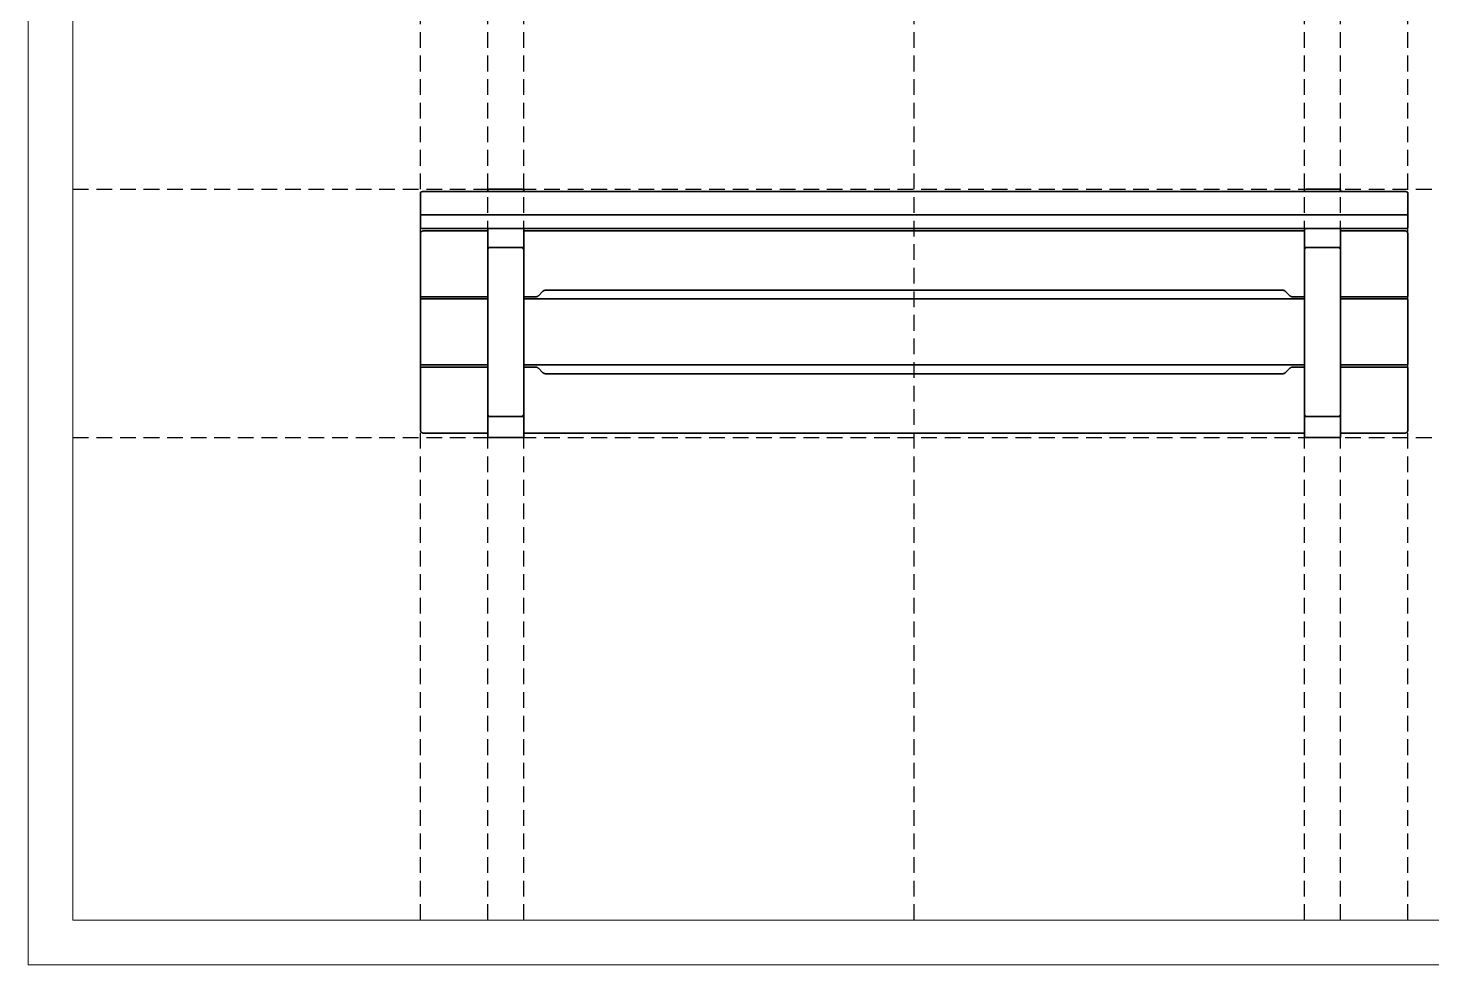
# Model space of a CAD drawing. Header units: millimetres. Extents: x 462 to 6402, y 441 to 4641.
# Drawn here: x 462 to 3590, y 441 to 2528 of the extents above; entities that cross this region are included whole.
import ezdxf

# ---------------------------------------------------------------- set-up
doc = ezdxf.new("R2010")
doc.units = ezdxf.units.MM
doc.linetypes.add('KRESKOWA', pattern=[0.75, 0.5, -0.25])
doc.layers.get('0').update_dxf_attribs({"lineweight": 35})
doc.layers.add('pomocnicza', color=7, linetype='KRESKOWA')
doc.layers.add('tabelka', color=7, linetype='Continuous')

msp = doc.modelspace()

# ---------------------------------------------------------------- linework, layer by layer
for p, q in [((1336.2, 2160.8), (1336.3, 2161.1)), ((1336.2, 2160.5), (1336.2, 2160.8)), ((1336.2, 2147.2), (1336.2, 2160.5)), ((1336.5, 2161.5), (1336.3, 2161.3)), ((1336.3, 2161.3), (1336.3, 2161.1)), ((1336.6, 2161.8), (1336.5, 2161.5)), ((1336.7, 2161.9), (1336.6, 2161.8)), ((1336.9, 2162.1), (1336.7, 2161.9)), ((1337.1, 2162.3), (1336.9, 2162.1)), ((1337.3, 2162.4), (1337.1, 2162.3)), ((1337.3, 2162.4), (1337.5, 2162.6)), ((1337.7, 2162.7), (1337.5, 2162.6)), ((1338, 2162.8), (1337.7, 2162.7)), ((1338, 2162.8), (1338.2, 2162.9)), ((1338.5, 2162.9), (1338.2, 2162.9)), ((1338.8, 2163), (1338.5, 2162.9)), ((1339.1, 2163.1), (1338.8, 2163)), ((1339.5, 2163.2), (1339.1, 2163.1)), ((1339.9, 2163.2), (1339.5, 2163.2)), ((1340, 2163.2), (1339.9, 2163.2)), ((1340.5, 2163.3), (1340, 2163.2)), ((1340.9, 2163.3), (1340.5, 2163.3)), ((1341.3, 2163.3), (1340.9, 2163.3)), ((1486.2, 2163.3), (1342.2, 2163.3)), ((1486.3, 2167.8), (1486.2, 2167.7)), ((1486.2, 2167.7), (1486.2, 2167.5)), ((1486.2, 2167.5), (1486.2, 2163.3)), ((1566.2, 2163.3), (1486.2, 2163.3)), ((1486.5, 2167.9), (1486.3, 2167.8)), ((1486.7, 2168), (1486.5, 2167.9)), ((1487, 2168.1), (1486.7, 2168)), ((1487.3, 2168.2), (1487, 2168.1)), ((1487.7, 2168.3), (1487.3, 2168.2)), ((1488.2, 2168.4), (1487.7, 2168.3)), ((1488.7, 2168.5), (1488.2, 2168.4)), ((1489.2, 2168.6), (1488.7, 2168.5)), ((1489.8, 2168.6), (1489.2, 2168.6)), ((1490.3, 2168.7), (1489.8, 2168.6)), ((1491, 2168.7), (1490.3, 2168.7)), ((1491.6, 2168.7), (1491, 2168.7)), ((1492.2, 2168.7), (1491.6, 2168.7)), ((1492.2, 2168.7), (1560.2, 2168.7)), ((1560.8, 2168.7), (1560.2, 2168.7)), ((1561.5, 2168.7), (1560.8, 2168.7)), ((1562.1, 2168.7), (1561.5, 2168.7)), ((1562.6, 2168.6), (1562.1, 2168.7)), ((1563.2, 2168.6), (1562.6, 2168.6)), ((1563.7, 2168.5), (1563.2, 2168.6)), ((1564.2, 2168.4), (1563.7, 2168.5)), ((1564.7, 2168.3), (1564.2, 2168.4)), ((1565.1, 2168.2), (1564.7, 2168.3)), ((1565.4, 2168.1), (1565.1, 2168.2)), ((1565.7, 2168), (1565.4, 2168.1)), ((1565.9, 2167.9), (1565.7, 2168)), ((1566.1, 2167.8), (1565.9, 2167.9)), ((1566.2, 2167.7), (1566.1, 2167.8)), ((1566.2, 2167.5), (1566.2, 2167.7)), ((1566.2, 2163.3), (1566.2, 2167.5)), ((3306.2, 2163.3), (1566.2, 2163.3)), ((3306.2, 2167.7), (3306.3, 2167.8)), ((3306.2, 2167.5), (3306.2, 2167.7)), ((3306.2, 2163.3), (3306.2, 2167.5)), ((3386.2, 2163.3), (3306.2, 2163.3)), ((3306.3, 2167.8), (3306.5, 2167.9)), ((3306.5, 2167.9), (3306.7, 2168)), ((3306.7, 2168), (3307, 2168.1)), ((3307, 2168.1), (3307.3, 2168.2)), ((3307.3, 2168.2), (3307.7, 2168.3)), ((3307.7, 2168.3), (3308.2, 2168.4)), ((3308.2, 2168.4), (3308.7, 2168.5)), ((3308.7, 2168.5), (3309.2, 2168.6)), ((3309.2, 2168.6), (3309.8, 2168.6)), ((3309.8, 2168.6), (3310.3, 2168.7)), ((3310.3, 2168.7), (3311, 2168.7)), ((3311, 2168.7), (3311.6, 2168.7)), ((3311.6, 2168.7), (3312.2, 2168.7)), ((3380.2, 2168.7), (3312.2, 2168.7)), ((3380.2, 2168.7), (3380.8, 2168.7)), ((3380.8, 2168.7), (3381.5, 2168.7)), ((3381.5, 2168.7), (3382.1, 2168.7)), ((3382.1, 2168.7), (3382.6, 2168.6)), ((3382.6, 2168.6), (3383.2, 2168.6)), ((3383.2, 2168.6), (3383.7, 2168.5)), ((3383.7, 2168.5), (3384.2, 2168.4)), ((3384.2, 2168.4), (3384.7, 2168.3)), ((3384.7, 2168.3), (3385.1, 2168.2)), ((3385.1, 2168.2), (3385.4, 2168.1)), ((3385.4, 2168.1), (3385.7, 2168)), ((3385.7, 2168), (3385.9, 2167.9)), ((3385.9, 2167.9), (3386.1, 2167.8)), ((3386.1, 2167.8), (3386.2, 2167.7)), ((3386.2, 2167.7), (3386.2, 2167.5)), ((3386.2, 2167.5), (3386.2, 2163.3)), ((3530.2, 2163.3), (3386.2, 2163.3)), ((3530.7, 2163.3), (3530.2, 2163.3)), ((3531.1, 2163.3), (3530.7, 2163.3)), ((3531.5, 2163.3), (3531.1, 2163.3)), ((3532, 2163.3), (3531.5, 2163.3)), ((3532.4, 2163.2), (3532, 2163.3)), ((3532.4, 2163.2), (3532.5, 2163.2)), ((3532.9, 2163.2), (3532.5, 2163.2)), ((3533.3, 2163.1), (3532.9, 2163.2)), ((3533.6, 2163), (3533.3, 2163.1)), ((3533.9, 2162.9), (3533.6, 2163)), ((3534.2, 2162.9), (3533.9, 2162.9)), ((3534.5, 2162.8), (3534.2, 2162.9)), ((3534.7, 2162.7), (3534.5, 2162.8)), ((3534.9, 2162.6), (3534.7, 2162.7)), ((3534.9, 2162.6), (3535.1, 2162.4)), ((3535.3, 2162.3), (3535.1, 2162.4)), ((3535.5, 2162.1), (3535.3, 2162.3)), ((3535.7, 2161.9), (3535.5, 2162.1)), ((3535.8, 2161.8), (3535.7, 2161.9)), ((3535.8, 2161.8), (3536, 2161.5)), ((3536, 2161.5), (3536.1, 2161.3)), ((3536.1, 2161.1), (3536.1, 2161.3)), ((3536.2, 2160.8), (3536.1, 2161.1)), ((3536.2, 2160.8), (3536.2, 2160.5)), ((3536.2, 2147.2), (3536.2, 2160.5)), ((1336.2, 2147.2), (1336.2, 2145.7)), ((1336.2, 2145.7), (1336.2, 2145.4)), ((1336.2, 2145.4), (1336.2, 2113.9)), ((3536.2, 2145.7), (3536.2, 2147.2)), ((3536.2, 2145.7), (3536.2, 2145.4)), ((3536.2, 2145.4), (3536.2, 2113.9)), ((1336.2, 2113.6), (1336.2, 2113.9)), ((1336.3, 2113.3), (1336.2, 2113.6)), ((1336.2, 2113.6), (1336.2, 2112.1)), ((1336.2, 2112.1), (1336.2, 2083.9)), ((1336.4, 2113), (1336.3, 2113.3)), ((1336.6, 2112.8), (1336.4, 2113)), ((1336.8, 2112.5), (1336.6, 2112.8)), ((1337, 2112.3), (1336.8, 2112.5)), ((1337.3, 2112.2), (1337, 2112.3)), ((1337.6, 2112), (1337.3, 2112.2)), ((1337.9, 2112), (1337.6, 2112)), ((1338.2, 2111.9), (1337.9, 2112)), ((1338.2, 2111.9), (1486.2, 2111.9)), ((1486.2, 2112), (1486.2, 2111.9)), ((1486.2, 2111.9), (1486.2, 2111.9)), ((1486.2, 2111.9), (1566.2, 2111.9)), ((1566.2, 2111.9), (1566.2, 2112)), ((1566.2, 2111.9), (1566.2, 2111.9)), ((1566.2, 2111.9), (3306.2, 2111.9)), ((3306.2, 2111.9), (3306.2, 2112)), ((3306.2, 2111.9), (3306.2, 2111.9)), ((3306.2, 2111.9), (3386.2, 2111.9)), ((3386.2, 2112), (3386.2, 2111.9)), ((3386.2, 2111.9), (3386.2, 2111.9)), ((3386.2, 2111.9), (3534.2, 2111.9)), ((3534.2, 2111.9), (3534.5, 2112)), ((3534.5, 2112), (3534.8, 2112)), ((3534.8, 2112), (3535.1, 2112.2)), ((3535.1, 2112.2), (3535.4, 2112.3)), ((3535.4, 2112.3), (3535.6, 2112.5)), ((3535.6, 2112.5), (3535.8, 2112.8)), ((3535.8, 2112.8), (3536, 2113)), ((3536, 2113), (3536.1, 2113.3)), ((3536.1, 2113.3), (3536.2, 2113.6)), ((3536.2, 2113.6), (3536.2, 2113.9)), ((3536.2, 2113.6), (3536.2, 2112.1)), ((3536.2, 2112.1), (3536.2, 2083.9)), ((1336.2, 2083.9), (1336.2, 2083.6)), ((1336.3, 2083.3), (1336.2, 2083.6)), ((1336.3, 2070.9), (1336.2, 2070.3)), ((1336.2, 2070.3), (1336.2, 2069.7)), ((1336.2, 2069.7), (1336.2, 1930.7)), ((1336.3, 2083.1), (1336.3, 2083.3)), ((1336.3, 2083.1), (1336.5, 2082.9)), ((1336.5, 2071.6), (1336.3, 2070.9)), ((1336.5, 2082.9), (1336.6, 2082.6)), ((1336.5, 2071.6), (1336.7, 2072.1)), ((1336.7, 2082.5), (1336.6, 2082.6)), ((1336.9, 2082.3), (1336.7, 2082.5)), ((1337, 2072.7), (1336.7, 2072.1)), ((1337.1, 2082.1), (1336.9, 2082.3)), ((1337.3, 2073.2), (1337, 2072.7)), ((1337.3, 2082), (1337.1, 2082.1)), ((1337.5, 2081.8), (1337.3, 2082)), ((1337.7, 2073.7), (1337.3, 2073.2)), ((1337.7, 2081.7), (1337.5, 2081.8)), ((1338, 2081.6), (1337.7, 2081.7)), ((1338.2, 2074.2), (1337.7, 2073.7)), ((1338.2, 2081.5), (1338, 2081.6)), ((1338.5, 2081.5), (1338.2, 2081.5)), ((1338.7, 2074.6), (1338.2, 2074.2)), ((1338.8, 2081.4), (1338.5, 2081.5)), ((1339.2, 2074.9), (1338.7, 2074.6)), ((1339.1, 2081.3), (1338.8, 2081.4)), ((1339.5, 2081.3), (1339.1, 2081.3)), ((1339.8, 2075.2), (1339.2, 2074.9)), ((1339.9, 2081.2), (1339.5, 2081.3)), ((1340.3, 2075.4), (1339.8, 2075.2)), ((1339.9, 2081.2), (1340, 2081.2)), ((1340.5, 2081.1), (1340, 2081.2)), ((1341, 2075.6), (1340.3, 2075.4)), ((1340.9, 2081.1), (1340.5, 2081.1)), ((1341.3, 2081.1), (1340.9, 2081.1)), ((1341.6, 2075.7), (1341, 2075.6)), ((1341.8, 2081.1), (1341.3, 2081.1)), ((1342.2, 2075.7), (1341.6, 2075.7)), ((1342.2, 2081.1), (1341.8, 2081.1)), ((1342.2, 2081.1), (1486.2, 2081.1)), ((1486.2, 2075.7), (1342.2, 2075.7)), ((1486.2, 2081.1), (1566.2, 2081.1)), ((1486.2, 2081.1), (1486.2, 2075.7)), ((1486.2, 2075.7), (1486.2, 2039.2)), ((1566.2, 2081.1), (3306.2, 2081.1)), ((1566.2, 2075.7), (1566.2, 2081.1)), ((3306.2, 2075.7), (1566.2, 2075.7)), ((1566.2, 2075.7), (1566.2, 2039.2)), ((3306.2, 2081.1), (3386.2, 2081.1)), ((3306.2, 2075.7), (3306.2, 2081.1)), ((3306.2, 2075.7), (3306.2, 2039.2)), ((3386.2, 2081.1), (3530.2, 2081.1)), ((3386.2, 2081.1), (3386.2, 2075.7)), ((3530.2, 2075.7), (3386.2, 2075.7)), ((3386.2, 2075.7), (3386.2, 2039.2)), ((3530.7, 2081.1), (3530.2, 2081.1)), ((3530.8, 2075.7), (3530.2, 2075.7)), ((3531.1, 2081.1), (3530.7, 2081.1)), ((3530.8, 2075.7), (3531.5, 2075.6)), ((3531.5, 2081.1), (3531.1, 2081.1)), ((3532, 2081.1), (3531.5, 2081.1)), ((3531.5, 2075.6), (3532.1, 2075.4)), ((3532.4, 2081.2), (3532, 2081.1)), ((3532.1, 2075.4), (3532.6, 2075.2)), ((3532.4, 2081.2), (3532.5, 2081.2)), ((3532.9, 2081.3), (3532.5, 2081.2)), ((3532.6, 2075.2), (3533.2, 2074.9)), ((3533.3, 2081.3), (3532.9, 2081.3)), ((3533.2, 2074.9), (3533.7, 2074.6)), ((3533.6, 2081.4), (3533.3, 2081.3)), ((3533.9, 2081.5), (3533.6, 2081.4)), ((3533.7, 2074.6), (3534.2, 2074.2)), ((3534.2, 2081.5), (3533.9, 2081.5)), ((3534.2, 2081.5), (3534.5, 2081.6)), ((3534.2, 2074.2), (3534.7, 2073.7)), ((3534.7, 2081.7), (3534.5, 2081.6)), ((3534.9, 2081.8), (3534.7, 2081.7)), ((3534.7, 2073.7), (3535.1, 2073.2)), ((3534.9, 2081.8), (3535.1, 2082)), ((3535.3, 2082.1), (3535.1, 2082)), ((3535.1, 2073.2), (3535.4, 2072.7)), ((3535.3, 2082.1), (3535.5, 2082.3)), ((3535.4, 2072.7), (3535.7, 2072.1)), ((3535.5, 2082.3), (3535.7, 2082.5)), ((3535.8, 2082.6), (3535.7, 2082.5)), ((3535.7, 2072.1), (3535.9, 2071.6)), ((3535.8, 2082.6), (3536, 2082.9)), ((3535.9, 2071.6), (3536.1, 2070.9)), ((3536, 2082.9), (3536.1, 2083.1)), ((3536.2, 2083.6), (3536.1, 2083.3)), ((3536.1, 2083.3), (3536.1, 2083.1)), ((3536.1, 2070.9), (3536.2, 2070.3)), ((3536.2, 2083.6), (3536.2, 2083.9)), ((3536.2, 2070.3), (3536.2, 2069.7)), ((3536.2, 1930.7), (3536.2, 2069.7)), ((1486.2, 2039.2), (1492.2, 2039.2)), ((1486.2, 2039.2), (1486.2, 2033.2)), ((1486.2, 2033.9), (1486.3, 2034.5)), ((1486.2, 2033.2), (1486.2, 2033.9)), ((1486.2, 1928.7), (1486.2, 2033.2)), ((1486.5, 2035.1), (1486.3, 2034.5)), ((1486.7, 2035.7), (1486.5, 2035.1)), ((1487, 2036.2), (1486.7, 2035.7)), ((1487, 2036.2), (1487.3, 2036.8)), ((1487.3, 2036.8), (1487.7, 2037.3)), ((1487.7, 2037.3), (1488.2, 2037.7)), ((1488.7, 2038.1), (1488.2, 2037.7)), ((1489.2, 2038.4), (1488.7, 2038.1)), ((1489.2, 2038.4), (1489.8, 2038.7)), ((1490.3, 2039), (1489.8, 2038.7)), ((1490.3, 2039), (1491, 2039.1)), ((1491.6, 2039.2), (1491, 2039.1)), ((1491.6, 2039.2), (1492.2, 2039.2)), ((1492.2, 2039.2), (1560.2, 2039.2)), ((1560.8, 2039.2), (1560.2, 2039.2)), ((1560.2, 2039.2), (1566.2, 2039.2)), ((1561.5, 2039.1), (1560.8, 2039.2)), ((1561.5, 2039.1), (1562.1, 2039)), ((1562.1, 2039), (1562.6, 2038.7)), ((1562.6, 2038.7), (1563.2, 2038.4)), ((1563.2, 2038.4), (1563.7, 2038.1)), ((1563.7, 2038.1), (1564.2, 2037.7)), ((1564.2, 2037.7), (1564.7, 2037.3)), ((1565.1, 2036.8), (1564.7, 2037.3)), ((1565.1, 2036.8), (1565.4, 2036.2)), ((1565.4, 2036.2), (1565.7, 2035.7)), ((1565.7, 2035.7), (1565.9, 2035.1)), ((1565.9, 2035.1), (1566.1, 2034.5)), ((1566.2, 2033.9), (1566.1, 2034.5)), ((1566.2, 2039.2), (1566.2, 2033.2)), ((1566.2, 2033.2), (1566.2, 2033.9)), ((1566.2, 1928.7), (1566.2, 2033.2)), ((3312.2, 2039.2), (3306.2, 2039.2)), ((3306.2, 2039.2), (3306.2, 2033.2)), ((3306.2, 2033.9), (3306.3, 2034.5)), ((3306.2, 2033.2), (3306.2, 2033.9)), ((3306.2, 1928.7), (3306.2, 2033.2)), ((3306.5, 2035.1), (3306.3, 2034.5)), ((3306.7, 2035.7), (3306.5, 2035.1)), ((3307, 2036.2), (3306.7, 2035.7)), ((3307, 2036.2), (3307.3, 2036.8)), ((3307.3, 2036.8), (3307.7, 2037.3)), ((3307.7, 2037.3), (3308.2, 2037.7)), ((3308.7, 2038.1), (3308.2, 2037.7)), ((3309.2, 2038.4), (3308.7, 2038.1)), ((3309.2, 2038.4), (3309.8, 2038.7)), ((3310.3, 2039), (3309.8, 2038.7)), ((3310.3, 2039), (3311, 2039.1)), ((3311.6, 2039.2), (3311, 2039.1)), ((3311.6, 2039.2), (3312.2, 2039.2)), ((3312.2, 2039.2), (3380.2, 2039.2)), ((3380.8, 2039.2), (3380.2, 2039.2)), ((3386.2, 2039.2), (3380.2, 2039.2)), ((3381.5, 2039.1), (3380.8, 2039.2)), ((3381.5, 2039.1), (3382.1, 2039)), ((3382.1, 2039), (3382.6, 2038.7)), ((3382.6, 2038.7), (3383.2, 2038.4)), ((3383.2, 2038.4), (3383.7, 2038.1)), ((3383.7, 2038.1), (3384.2, 2037.7)), ((3384.2, 2037.7), (3384.7, 2037.3)), ((3385.1, 2036.8), (3384.7, 2037.3)), ((3385.1, 2036.8), (3385.4, 2036.2)), ((3385.4, 2036.2), (3385.7, 2035.7)), ((3385.7, 2035.7), (3385.9, 2035.1)), ((3385.9, 2035.1), (3386.1, 2034.5)), ((3386.2, 2033.9), (3386.1, 2034.5)), ((3386.2, 2039.2), (3386.2, 2033.2)), ((3386.2, 2033.2), (3386.2, 2033.9)), ((3386.2, 1928.7), (3386.2, 2033.2)), ((1608.4, 1940.9), (1599, 1931.5)), ((1608.7, 1941.2), (1608.4, 1940.9)), ((1609.1, 1941.5), (1608.7, 1941.2)), ((1609.4, 1941.7), (1609.1, 1941.5)), ((1609.9, 1942), (1609.4, 1941.7)), ((1610.3, 1942.3), (1609.9, 1942)), ((1610.8, 1942.5), (1610.3, 1942.3)), ((1611.3, 1942.8), (1610.8, 1942.5)), ((1611.8, 1943), (1611.3, 1942.8)), ((1612.3, 1943.2), (1611.8, 1943)), ((1612.8, 1943.3), (1612.3, 1943.2)), ((1613.3, 1943.5), (1612.8, 1943.3)), ((1613.8, 1943.6), (1613.3, 1943.5)), ((1614.3, 1943.6), (1613.8, 1943.6)), ((1614.8, 1943.7), (1614.3, 1943.6)), ((1615.2, 1943.7), (1614.8, 1943.7)), ((3257.2, 1943.7), (1615.2, 1943.7)), ((3257.6, 1943.7), (3257.2, 1943.7)), ((3258.1, 1943.6), (3257.6, 1943.7)), ((3258.6, 1943.6), (3258.1, 1943.6)), ((3259.1, 1943.5), (3258.6, 1943.6)), ((3259.6, 1943.3), (3259.1, 1943.5)), ((3260.1, 1943.2), (3259.6, 1943.3)), ((3260.6, 1943), (3260.1, 1943.2)), ((3261.1, 1942.8), (3260.6, 1943)), ((3261.6, 1942.5), (3261.1, 1942.8)), ((3262.1, 1942.3), (3261.6, 1942.5)), ((3262.5, 1942), (3262.1, 1942.3)), ((3263, 1941.7), (3262.5, 1942)), ((3263.4, 1941.5), (3263, 1941.7)), ((3263.7, 1941.2), (3263.4, 1941.5)), ((3263.7, 1941.2), (3264, 1940.9)), ((3264, 1940.9), (3273.4, 1931.5)), ((1336.2, 1930.4), (1336.2, 1930.7)), ((1336.3, 1930.1), (1336.2, 1930.4)), ((1336.2, 1924.2), (1336.2, 1928.7)), ((1336.2, 1922.5), (1336.3, 1922.8)), ((1336.2, 1922.2), (1336.2, 1922.5)), ((1336.2, 1922.2), (1336.2, 1779.2)), ((1336.4, 1929.8), (1336.3, 1930.1)), ((1336.3, 1922.8), (1336.4, 1923.1)), ((1336.6, 1929.5), (1336.4, 1929.8)), ((1336.4, 1923.1), (1336.6, 1923.4)), ((1336.8, 1929.3), (1336.6, 1929.5)), ((1336.6, 1923.4), (1336.8, 1923.6)), ((1337, 1929.1), (1336.8, 1929.3)), ((1336.8, 1923.6), (1337, 1923.8)), ((1337.3, 1928.9), (1337, 1929.1)), ((1337, 1923.8), (1337.3, 1924)), ((1337.6, 1928.8), (1337.3, 1928.9)), ((1337.3, 1924), (1337.6, 1924.1)), ((1337.9, 1928.7), (1337.6, 1928.8)), ((1337.6, 1924.1), (1337.9, 1924.2)), ((1338.2, 1928.7), (1337.9, 1928.7)), ((1337.9, 1924.2), (1338.2, 1924.2)), ((1338.2, 1928.7), (1486.2, 1928.7)), ((1338.2, 1924.2), (1486.2, 1924.2)), ((1486.2, 1928.7), (1486.2, 1924.2)), ((1486.2, 1777.2), (1486.2, 1924.2)), ((1566.2, 1928.7), (1592.2, 1928.7)), ((1566.2, 1924.2), (1566.2, 1928.7)), ((1566.2, 1924.2), (3306.2, 1924.2)), ((1566.2, 1924.2), (1566.2, 1777.2)), ((1592.2, 1928.7), (1592.6, 1928.7)), ((1593.1, 1928.8), (1592.6, 1928.7)), ((1593.1, 1928.8), (1593.6, 1928.8)), ((1594.1, 1928.9), (1593.6, 1928.8)), ((1594.6, 1929.1), (1594.1, 1928.9)), ((1595.1, 1929.2), (1594.6, 1929.1)), ((1595.6, 1929.4), (1595.1, 1929.2)), ((1596.1, 1929.6), (1595.6, 1929.4)), ((1596.6, 1929.9), (1596.1, 1929.6)), ((1597.1, 1930.1), (1596.6, 1929.9)), ((1597.5, 1930.4), (1597.1, 1930.1)), ((1598, 1930.7), (1597.5, 1930.4)), ((1598.4, 1930.9), (1598, 1930.7)), ((1598.7, 1931.2), (1598.4, 1930.9)), ((1599, 1931.5), (1598.7, 1931.2)), ((3273.7, 1931.2), (3273.4, 1931.5)), ((3274.1, 1930.9), (3273.7, 1931.2)), ((3274.4, 1930.7), (3274.1, 1930.9)), ((3274.9, 1930.4), (3274.4, 1930.7)), ((3275.3, 1930.1), (3274.9, 1930.4)), ((3275.8, 1929.9), (3275.3, 1930.1)), ((3276.3, 1929.6), (3275.8, 1929.9)), ((3276.8, 1929.4), (3276.3, 1929.6)), ((3277.3, 1929.2), (3276.8, 1929.4)), ((3277.8, 1929.1), (3277.3, 1929.2)), ((3278.3, 1928.9), (3277.8, 1929.1)), ((3278.8, 1928.8), (3278.3, 1928.9)), ((3279.3, 1928.8), (3278.8, 1928.8)), ((3279.8, 1928.7), (3279.3, 1928.8)), ((3279.8, 1928.7), (3280.2, 1928.7)), ((3280.2, 1928.7), (3306.2, 1928.7)), ((3306.2, 1928.7), (3306.2, 1924.2)), ((3306.2, 1777.2), (3306.2, 1924.2)), ((3386.2, 1928.7), (3534.2, 1928.7)), ((3386.2, 1924.2), (3386.2, 1928.7)), ((3386.2, 1924.2), (3534.2, 1924.2)), ((3386.2, 1924.2), (3386.2, 1777.2)), ((3534.2, 1928.7), (3534.5, 1928.7)), ((3534.2, 1924.2), (3534.5, 1924.2)), ((3534.5, 1928.7), (3534.8, 1928.8)), ((3534.5, 1924.2), (3534.8, 1924.1)), ((3534.8, 1928.8), (3535.1, 1928.9)), ((3534.8, 1924.1), (3535.1, 1924)), ((3535.1, 1928.9), (3535.4, 1929.1)), ((3535.1, 1924), (3535.4, 1923.8)), ((3535.4, 1929.1), (3535.6, 1929.3)), ((3535.4, 1923.8), (3535.6, 1923.6)), ((3535.6, 1929.3), (3535.8, 1929.5)), ((3535.6, 1923.6), (3535.8, 1923.4)), ((3535.8, 1929.5), (3536, 1929.8)), ((3535.8, 1923.4), (3536, 1923.1)), ((3536, 1929.8), (3536.1, 1930.1)), ((3536, 1923.1), (3536.1, 1922.8)), ((3536.1, 1930.1), (3536.2, 1930.4)), ((3536.1, 1922.8), (3536.2, 1922.5)), ((3536.2, 1930.4), (3536.2, 1930.7)), ((3536.2, 1922.5), (3536.2, 1922.2)), ((3536.2, 1779.2), (3536.2, 1922.2)), ((1336.2, 1778.9), (1336.2, 1779.2)), ((1336.3, 1778.6), (1336.2, 1778.9)), ((1336.3, 1771.3), (1336.2, 1771)), ((1336.2, 1771), (1336.2, 1770.7)), ((1336.2, 1631.7), (1336.2, 1770.7)), ((1336.3, 1778.6), (1336.4, 1778.3)), ((1336.4, 1771.6), (1336.3, 1771.3)), ((1336.6, 1778), (1336.4, 1778.3)), ((1336.6, 1771.9), (1336.4, 1771.6)), ((1336.8, 1777.8), (1336.6, 1778)), ((1336.8, 1772.1), (1336.6, 1771.9)), ((1337, 1777.6), (1336.8, 1777.8)), ((1337, 1772.3), (1336.8, 1772.1)), ((1337.3, 1777.4), (1337, 1777.6)), ((1337.3, 1772.5), (1337, 1772.3)), ((1337.6, 1777.3), (1337.3, 1777.4)), ((1337.6, 1772.6), (1337.3, 1772.5)), ((1337.9, 1777.2), (1337.6, 1777.3)), ((1337.9, 1772.7), (1337.6, 1772.6)), ((1338.2, 1777.2), (1337.9, 1777.2)), ((1338.2, 1772.7), (1337.9, 1772.7)), ((1486.2, 1777.2), (1338.2, 1777.2)), ((1338.2, 1772.7), (1486.2, 1772.7)), ((1486.2, 1777.2), (1486.2, 1772.7)), ((1486.2, 1668.2), (1486.2, 1772.7)), ((3306.2, 1777.2), (1566.2, 1777.2)), ((1566.2, 1772.7), (1566.2, 1777.2)), ((1566.2, 1772.7), (1592.2, 1772.7)), ((1566.2, 1668.2), (1566.2, 1772.7)), ((1592.2, 1772.7), (1592.6, 1772.7)), ((1593.1, 1772.6), (1592.6, 1772.7)), ((1593.1, 1772.6), (1593.6, 1772.6)), ((1594.1, 1772.5), (1593.6, 1772.6)), ((1594.6, 1772.3), (1594.1, 1772.5)), ((1595.1, 1772.2), (1594.6, 1772.3)), ((1595.6, 1772), (1595.1, 1772.2)), ((1596.1, 1771.8), (1595.6, 1772)), ((1596.6, 1771.5), (1596.1, 1771.8)), ((1597.1, 1771.3), (1596.6, 1771.5)), ((1597.5, 1771), (1597.1, 1771.3)), ((1598, 1770.7), (1597.5, 1771)), ((1598.4, 1770.5), (1598, 1770.7)), ((1598.7, 1770.2), (1598.4, 1770.5)), ((1599, 1769.9), (1598.7, 1770.2)), ((1608.4, 1760.5), (1599, 1769.9)), ((1608.7, 1760.2), (1608.4, 1760.5)), ((1609.1, 1759.9), (1608.7, 1760.2)), ((1609.4, 1759.7), (1609.1, 1759.9)), ((1609.9, 1759.4), (1609.4, 1759.7)), ((1610.3, 1759.1), (1609.9, 1759.4)), ((1610.8, 1758.9), (1610.3, 1759.1)), ((1611.3, 1758.6), (1610.8, 1758.9)), ((1611.8, 1758.4), (1611.3, 1758.6)), ((1612.3, 1758.2), (1611.8, 1758.4)), ((1612.8, 1758.1), (1612.3, 1758.2)), ((1613.3, 1757.9), (1612.8, 1758.1)), ((1613.8, 1757.8), (1613.3, 1757.9)), ((1614.3, 1757.8), (1613.8, 1757.8)), ((1614.8, 1757.7), (1614.3, 1757.8)), ((1615.2, 1757.7), (1614.8, 1757.7)), ((3257.2, 1757.7), (1615.2, 1757.7)), ((3257.6, 1757.7), (3257.2, 1757.7)), ((3258.1, 1757.8), (3257.6, 1757.7)), ((3258.6, 1757.8), (3258.1, 1757.8)), ((3259.1, 1757.9), (3258.6, 1757.8)), ((3259.6, 1758.1), (3259.1, 1757.9)), ((3260.1, 1758.2), (3259.6, 1758.1)), ((3260.6, 1758.4), (3260.1, 1758.2)), ((3261.1, 1758.6), (3260.6, 1758.4)), ((3261.6, 1758.9), (3261.1, 1758.6)), ((3262.1, 1759.1), (3261.6, 1758.9)), ((3262.5, 1759.4), (3262.1, 1759.1)), ((3263, 1759.7), (3262.5, 1759.4)), ((3263.4, 1759.9), (3263, 1759.7)), ((3263.7, 1760.2), (3263.4, 1759.9)), ((3264, 1760.5), (3263.7, 1760.2)), ((3264, 1760.5), (3273.4, 1769.9)), ((3273.7, 1770.2), (3273.4, 1769.9)), ((3274.1, 1770.5), (3273.7, 1770.2)), ((3274.4, 1770.7), (3274.1, 1770.5)), ((3274.9, 1771), (3274.4, 1770.7)), ((3275.3, 1771.3), (3274.9, 1771)), ((3275.8, 1771.5), (3275.3, 1771.3)), ((3276.3, 1771.8), (3275.8, 1771.5)), ((3276.8, 1772), (3276.3, 1771.8)), ((3277.3, 1772.2), (3276.8, 1772)), ((3277.8, 1772.3), (3277.3, 1772.2)), ((3278.3, 1772.5), (3277.8, 1772.3)), ((3278.8, 1772.6), (3278.3, 1772.5)), ((3279.3, 1772.6), (3278.8, 1772.6)), ((3279.8, 1772.7), (3279.3, 1772.6)), ((3279.8, 1772.7), (3280.2, 1772.7)), ((3280.2, 1772.7), (3306.2, 1772.7)), ((3306.2, 1777.2), (3306.2, 1772.7)), ((3306.2, 1668.2), (3306.2, 1772.7)), ((3534.2, 1777.2), (3386.2, 1777.2)), ((3386.2, 1772.7), (3386.2, 1777.2)), ((3386.2, 1772.7), (3534.2, 1772.7)), ((3386.2, 1668.2), (3386.2, 1772.7)), ((3534.2, 1777.2), (3534.5, 1777.2)), ((3534.2, 1772.7), (3534.5, 1772.7)), ((3534.5, 1777.2), (3534.8, 1777.3)), ((3534.5, 1772.7), (3534.8, 1772.6)), ((3534.8, 1777.3), (3535.1, 1777.4)), ((3534.8, 1772.6), (3535.1, 1772.5)), ((3535.1, 1777.4), (3535.4, 1777.6)), ((3535.1, 1772.5), (3535.4, 1772.3)), ((3535.4, 1777.6), (3535.6, 1777.8)), ((3535.4, 1772.3), (3535.6, 1772.1)), ((3535.6, 1777.8), (3535.8, 1778)), ((3535.6, 1772.1), (3535.8, 1771.9)), ((3535.8, 1778), (3536, 1778.3)), ((3535.8, 1771.9), (3536, 1771.6)), ((3536, 1778.3), (3536.1, 1778.6)), ((3536, 1771.6), (3536.1, 1771.3)), ((3536.1, 1778.6), (3536.2, 1778.9)), ((3536.1, 1771.3), (3536.2, 1771)), ((3536.2, 1778.9), (3536.2, 1779.2)), ((3536.2, 1771), (3536.2, 1770.7)), ((3536.2, 1770.7), (3536.2, 1631.7)), ((1486.2, 1668.2), (1486.2, 1667.5)), ((1486.2, 1668.2), (1486.2, 1662.2)), ((1486.2, 1667.5), (1486.3, 1666.9)), ((1486.2, 1662.2), (1492.2, 1662.2)), ((1486.2, 1625.7), (1486.2, 1662.2)), ((1486.5, 1666.3), (1486.3, 1666.9)), ((1486.5, 1666.3), (1486.7, 1665.7)), ((1487, 1665.2), (1486.7, 1665.7)), ((1487, 1665.2), (1487.3, 1664.6)), ((1487.3, 1664.6), (1487.7, 1664.1)), ((1487.7, 1664.1), (1488.2, 1663.7)), ((1488.7, 1663.3), (1488.2, 1663.7)), ((1488.7, 1663.3), (1489.2, 1663)), ((1489.2, 1663), (1489.8, 1662.7)), ((1489.8, 1662.7), (1490.3, 1662.4)), ((1490.3, 1662.4), (1491, 1662.3)), ((1491, 1662.3), (1491.6, 1662.2)), ((1491.6, 1662.2), (1492.2, 1662.2)), ((1492.2, 1662.2), (1560.2, 1662.2)), ((1560.8, 1662.2), (1560.2, 1662.2)), ((1560.2, 1662.2), (1566.2, 1662.2)), ((1560.8, 1662.2), (1561.5, 1662.3)), ((1562.1, 1662.4), (1561.5, 1662.3)), ((1562.1, 1662.4), (1562.6, 1662.7)), ((1563.2, 1663), (1562.6, 1662.7)), ((1563.2, 1663), (1563.7, 1663.3)), ((1563.7, 1663.3), (1564.2, 1663.7)), ((1564.2, 1663.7), (1564.7, 1664.1)), ((1565.1, 1664.6), (1564.7, 1664.1)), ((1565.4, 1665.2), (1565.1, 1664.6)), ((1565.7, 1665.7), (1565.4, 1665.2)), ((1565.7, 1665.7), (1565.9, 1666.3)), ((1566.1, 1666.9), (1565.9, 1666.3)), ((1566.2, 1667.5), (1566.1, 1666.9)), ((1566.2, 1668.2), (1566.2, 1667.5)), ((1566.2, 1662.2), (1566.2, 1668.2)), ((1566.2, 1662.2), (1566.2, 1625.7)), ((3306.2, 1668.2), (3306.2, 1667.5)), ((3306.2, 1668.2), (3306.2, 1662.2)), ((3306.2, 1667.5), (3306.3, 1666.9)), ((3312.2, 1662.2), (3306.2, 1662.2)), ((3306.2, 1662.2), (3306.2, 1625.7)), ((3306.5, 1666.3), (3306.3, 1666.9)), ((3306.5, 1666.3), (3306.7, 1665.7)), ((3307, 1665.2), (3306.7, 1665.7)), ((3307, 1665.2), (3307.3, 1664.6)), ((3307.3, 1664.6), (3307.7, 1664.1)), ((3307.7, 1664.1), (3308.2, 1663.7)), ((3308.7, 1663.3), (3308.2, 1663.7)), ((3308.7, 1663.3), (3309.2, 1663)), ((3309.2, 1663), (3309.8, 1662.7)), ((3309.8, 1662.7), (3310.3, 1662.4)), ((3310.3, 1662.4), (3311, 1662.3)), ((3311, 1662.3), (3311.6, 1662.2)), ((3311.6, 1662.2), (3312.2, 1662.2)), ((3312.2, 1662.2), (3380.2, 1662.2)), ((3380.8, 1662.2), (3380.2, 1662.2)), ((3386.2, 1662.2), (3380.2, 1662.2)), ((3380.8, 1662.2), (3381.5, 1662.3)), ((3382.1, 1662.4), (3381.5, 1662.3)), ((3382.1, 1662.4), (3382.6, 1662.7)), ((3383.2, 1663), (3382.6, 1662.7)), ((3383.2, 1663), (3383.7, 1663.3)), ((3383.7, 1663.3), (3384.2, 1663.7)), ((3384.2, 1663.7), (3384.7, 1664.1)), ((3385.1, 1664.6), (3384.7, 1664.1)), ((3385.4, 1665.2), (3385.1, 1664.6)), ((3385.7, 1665.7), (3385.4, 1665.2)), ((3385.7, 1665.7), (3385.9, 1666.3)), ((3386.1, 1666.9), (3385.9, 1666.3)), ((3386.2, 1667.5), (3386.1, 1666.9)), ((3386.2, 1668.2), (3386.2, 1667.5)), ((3386.2, 1662.2), (3386.2, 1668.2)), ((3386.2, 1625.7), (3386.2, 1662.2)), ((1336.2, 1631.1), (1336.2, 1631.7)), ((1336.3, 1630.5), (1336.2, 1631.1)), ((1336.3, 1630.5), (1336.5, 1629.8)), ((1336.5, 1629.8), (1336.7, 1629.3)), ((1337, 1628.7), (1336.7, 1629.3)), ((1337.3, 1628.2), (1337, 1628.7)), ((1337.3, 1628.2), (1337.7, 1627.7)), ((1338.2, 1627.2), (1337.7, 1627.7)), ((1338.7, 1626.8), (1338.2, 1627.2)), ((1339.2, 1626.5), (1338.7, 1626.8)), ((3533.2, 1626.5), (3533.7, 1626.8)), ((3533.7, 1626.8), (3534.2, 1627.2)), ((3534.2, 1627.2), (3534.7, 1627.7)), ((3534.7, 1627.7), (3535.1, 1628.2)), ((3535.1, 1628.2), (3535.4, 1628.7)), ((3535.4, 1628.7), (3535.7, 1629.3)), ((3535.7, 1629.3), (3535.9, 1629.8)), ((3535.9, 1629.8), (3536.1, 1630.5)), ((3536.1, 1630.5), (3536.2, 1631.1)), ((3536.2, 1631.1), (3536.2, 1631.7)), ((1339.2, 1626.5), (1339.8, 1626.2)), ((1340.3, 1626), (1339.8, 1626.2)), ((1341, 1625.8), (1340.3, 1626)), ((1341.6, 1625.7), (1341, 1625.8)), ((1342.2, 1625.7), (1341.6, 1625.7)), ((1486.2, 1625.7), (1342.2, 1625.7)), ((1486.2, 1615.7), (1486.2, 1625.7)), ((1486.2, 1615.7), (1566.2, 1615.7)), ((3306.2, 1625.7), (1566.2, 1625.7)), ((1566.2, 1615.7), (1566.2, 1625.7)), ((3306.2, 1625.7), (3306.2, 1615.7)), ((3386.2, 1615.7), (3306.2, 1615.7)), ((3530.2, 1625.7), (3386.2, 1625.7)), ((3386.2, 1615.7), (3386.2, 1625.7)), ((3530.8, 1625.7), (3530.2, 1625.7)), ((3530.8, 1625.7), (3531.5, 1625.8)), ((3531.5, 1625.8), (3532.1, 1626)), ((3532.1, 1626), (3532.6, 1626.2)), ((3532.6, 1626.2), (3533.2, 1626.5))]:
    msp.add_line(p, q)
at = {"layer": 'pomocnicza', "ltscale": 70}
for points in [[(1336.2, 541.1), (1336.2, 4541.1)], [(3536.2, 541.1), (3536.2, 4541.1)], [(561.9, 2168.7), (6301.9, 2168.7)], [(561.9, 1615.7), (6301.9, 1615.7)]]:
    msp.add_lwpolyline(points, dxfattribs=at)
at = {"layer": 'pomocnicza', "color": 254, "ltscale": 70}
for points in [[(1486.2, 541.1), (1486.2, 4541.1)], [(1566.2, 541.1), (1566.2, 4541.1)], [(2436.2, 541.1), (2436.2, 4541.1)], [(3306.2, 541.1), (3306.2, 4541.1)], [(3386.2, 541.1), (3386.2, 4541.1)]]:
    msp.add_lwpolyline(points, dxfattribs=at)
at = {"layer": 'tabelka', "lineweight": 5}
for points in [[(461.9, 4641.1), (6401.9, 4641.1), (6401.9, 441.1), (461.9, 441.1)], [(561.9, 4541.1), (6301.9, 4541.1), (6301.9, 541.1), (561.9, 541.1)]]:
    msp.add_lwpolyline(points, close=True, dxfattribs=at)

doc.saveas('drawing.dxf')
